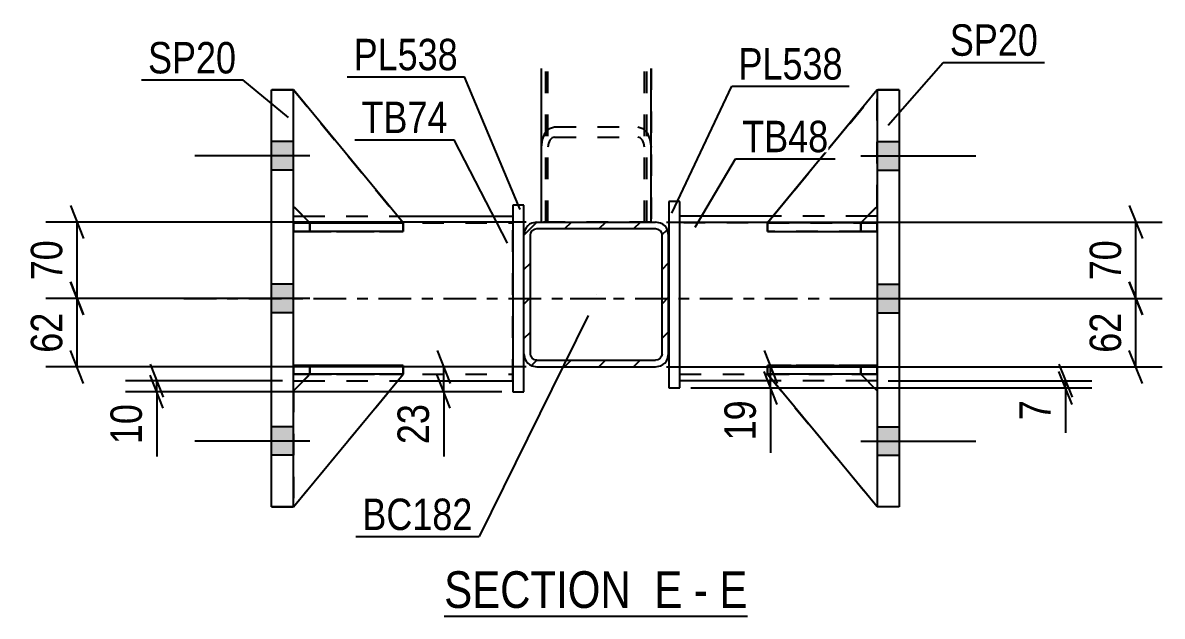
# Model space of a CAD drawing. Header units: millimetres. Extents: x 0 to 841, y 0 to 594.
# Drawn here: x 214.8 to 318.7, y 154.5 to 208.6 of the extents above; entities that cross this region are included whole.
import ezdxf

# ---------------------------------------------------------------- set-up
doc = ezdxf.new("R2010")
doc.units = ezdxf.units.MM
doc.linetypes.add('DXK_LINE_DOT2', pattern=[3.9198, 1.9599, -1.9599])
doc.linetypes.add('DXK_LINE_DOT3', pattern=[5.9187, 2.979, -0.9799, 0.9799, -0.9799])
doc.styles.add('Arial Narrow', font='ARIALN.TTF', dxfattribs={"height": 0.2})

# ---------------------------------------------------------------- blocks, each defined once
blk = doc.blocks.new('Unknown-814748264-16 - 6147')
at = {"color": 6, "linetype": 'Continuous'}
blk.add_line((253.24, 154.52), (280.89, 154.52), dxfattribs=at)
at = {"color": 0, "linetype": 'Continuous'}
for points in [[(271.35, 155.27), (271.35, 158.77), (253.24, 158.77), (253.24, 155.27)], [(274.95, 155.27), (274.95, 158.77), (272.4, 158.77), (272.4, 155.27)], [(277.28, 155.27), (277.28, 158.77), (276, 158.77), (276, 155.27)], [(280.89, 155.27), (280.89, 158.77), (278.33, 158.77), (278.33, 155.27)]]:
    blk.add_wipeout(points, dxfattribs=at)
at = {"color": 7, "linetype": 'Continuous', "style": 'Arial Narrow'}
for s, p in [('SECTION ', (253.24, 155.27)), ('E', (272.4, 155.27)), ('E', (278.33, 155.27)), ('-', (276, 155.27))]:
    blk.add_text(s, height=3.34, dxfattribs=at).set_placement(p)
blk = doc.blocks.new('Part-814748264-6248 - 6147')
at = {"color": 7, "linetype": 'DXK_LINE_DOT2'}
for p, q in [((262.1, 190.44), (262.1, 204.44)), ((262.5, 190.44), (262.5, 204.44)), ((271.7, 190.44), (271.7, 204.44)), ((272.1, 204.44), (272.1, 190.44)), ((272.1, 190.44), (262.1, 190.44))]:
    blk.add_line(p, q, dxfattribs=at)
blk = doc.blocks.new('Bolt-814748264-6224 - 6147')
at = {"linetype": 'Continuous'}
for points in [[(239.5, 195.18), (239.5, 197.78), (237.5, 197.78), (237.5, 195.18)], [(239.5, 195.18), (239.5, 197.78), (237.5, 197.78), (237.5, 195.18)], [(239.5, 195.18), (239.5, 197.78), (237.5, 197.78), (237.5, 195.18)], [(239.5, 182.18), (239.5, 184.78), (237.5, 184.78), (237.5, 182.18)], [(239.5, 182.18), (239.5, 184.78), (237.5, 184.78), (237.5, 182.18)], [(239.5, 169.18), (239.5, 171.78), (237.5, 171.78), (237.5, 169.18)], [(239.5, 169.18), (239.5, 171.78), (237.5, 171.78), (237.5, 169.18)], [(239.5, 169.18), (239.5, 171.78), (237.5, 171.78), (237.5, 169.18)]]:
    blk.add_hatch(color=1, dxfattribs=at).paths.add_polyline_path(points)
at = {"color": 1, "linetype": 'Continuous'}
for p, q in [((239.5, 197.78), (237.5, 197.78)), ((239.5, 197.78), (237.5, 197.78)), ((239.5, 197.78), (237.5, 197.78)), ((241, 196.48), (230.5, 196.48)), ((241, 196.48), (230.5, 196.48)), ((241, 196.48), (230.5, 196.48)), ((239.5, 195.18), (237.5, 195.18)), ((239.5, 195.18), (237.5, 195.18)), ((239.5, 195.18), (237.5, 195.18)), ((239.5, 184.78), (237.5, 184.78)), ((239.5, 184.78), (237.5, 184.78)), ((241, 183.48), (230.5, 183.48)), ((241, 183.48), (230.5, 183.48)), ((239.5, 182.18), (237.5, 182.18)), ((239.5, 182.18), (237.5, 182.18)), ((239.5, 171.78), (237.5, 171.78)), ((239.5, 171.78), (237.5, 171.78)), ((239.5, 171.78), (237.5, 171.78)), ((241, 170.48), (230.5, 170.48)), ((241, 170.48), (230.5, 170.48)), ((241, 170.48), (230.5, 170.48)), ((239.5, 169.18), (237.5, 169.18)), ((239.5, 169.18), (237.5, 169.18)), ((239.5, 169.18), (237.5, 169.18))]:
    blk.add_line(p, q, dxfattribs=at)
blk = doc.blocks.new('Part-814748264-6265 - 6147')
at = {"linetype": 'Continuous'}
h = blk.add_hatch(dxfattribs=at)
h.set_pattern_fill('', scale=0.7, style=0, pattern_type=0)
h.set_pattern_definition([(45, (261.6953, 190.4405), (-1.57154, 1.57154), [])])
h.paths.add_polyline_path([(272.5, 190.44), (261.7, 190.44), (261.24, 190.35), (260.85, 190.09), (260.59, 189.7), (260.5, 189.24), (260.5, 178.44), (260.59, 177.98), (260.85, 177.59), (261.24, 177.33), (261.7, 177.24), (272.5, 177.24), (272.95, 177.33), (273.34, 177.59), (273.6, 177.98), (273.7, 178.44), (273.7, 189.24), (273.6, 189.7), (273.34, 190.09), (272.95, 190.35)])
h.paths.add_polyline_path([(273.05, 189.47), (273.1, 189.24), (273.1, 178.44), (273.05, 178.21), (272.92, 178.02), (272.72, 177.89), (272.5, 177.84), (261.7, 177.84), (261.47, 177.89), (261.27, 178.02), (261.14, 178.21), (261.1, 178.44), (261.1, 189.24), (261.14, 189.47), (261.27, 189.66), (261.47, 189.79), (261.7, 189.84), (272.5, 189.84), (272.72, 189.79), (272.92, 189.66)])
at = {"color": 2, "linetype": 'Continuous'}
for p, q in [((261.7, 190.44), (261.24, 190.35)), ((261.7, 190.44), (261.7, 190.44)), ((261.7, 190.44), (272.5, 190.44)), ((272.5, 190.44), (272.5, 190.44)), ((272.95, 190.35), (272.5, 190.44)), ((260.59, 189.7), (260.5, 189.24)), ((260.5, 189.24), (260.5, 189.24)), ((260.5, 178.44), (260.5, 189.24)), ((261.1, 189.24), (261.14, 189.47)), ((261.1, 189.24), (261.1, 189.24)), ((261.1, 178.44), (261.1, 189.24)), ((261.14, 189.47), (261.27, 189.66)), ((261.27, 189.66), (261.47, 189.79)), ((261.47, 189.79), (261.7, 189.84)), ((261.7, 189.84), (261.7, 189.84)), ((261.7, 189.84), (272.5, 189.84)), ((272.5, 189.84), (272.5, 189.84)), ((272.5, 189.84), (272.72, 189.79)), ((272.72, 189.79), (272.92, 189.66)), ((272.92, 189.66), (273.05, 189.47)), ((273.05, 189.47), (273.1, 189.24)), ((273.1, 189.24), (273.1, 189.24)), ((273.1, 178.44), (273.1, 189.24)), ((273.7, 189.24), (273.6, 189.7)), ((273.7, 189.24), (273.7, 189.24)), ((273.7, 178.44), (273.7, 189.24)), ((260.5, 178.44), (260.5, 178.44)), ((260.5, 178.44), (260.59, 177.98)), ((261.1, 178.44), (261.1, 178.44)), ((261.14, 178.21), (261.1, 178.44)), ((261.27, 178.02), (261.14, 178.21)), ((261.47, 177.89), (261.27, 178.02)), ((261.7, 177.84), (261.47, 177.89)), ((261.7, 177.84), (261.7, 177.84)), ((261.7, 177.84), (272.5, 177.84)), ((272.72, 177.89), (272.5, 177.84)), ((272.5, 177.84), (272.5, 177.84)), ((272.92, 178.02), (272.72, 177.89)), ((273.05, 178.21), (272.92, 178.02)), ((273.1, 178.44), (273.05, 178.21)), ((273.1, 178.44), (273.1, 178.44)), ((273.6, 177.98), (273.7, 178.44)), ((273.7, 178.44), (273.7, 178.44)), ((261.24, 177.33), (261.7, 177.24)), ((261.7, 177.24), (261.7, 177.24)), ((261.7, 177.24), (272.5, 177.24)), ((272.5, 177.24), (272.95, 177.33)), ((272.5, 177.24), (272.5, 177.24))]:
    blk.add_line(p, q, dxfattribs=at)
at = {"color": 7, "linetype": 'DXK_LINE_DOT3'}
blk.add_line((267.1, 183.84), (267.1, 183.84), dxfattribs=at)
at = {"color": 2, "linetype": 'Continuous'}
for centre, start, end in [((261.7, 189.24), 112.5, 157.5), ((272.5, 189.24), 22.5, 67.5), ((261.7, 178.44), 202.5, 247.5), ((272.5, 178.44), 292.5, 337.5)]:
    blk.add_arc(centre, 1.2, start, end, dxfattribs=at)
blk = doc.blocks.new('Part-814748264-6249 - 6147')
at = {"color": 2, "linetype": 'Continuous'}
for p, q in [((262.1, 190.44), (262.1, 204.44)), ((272.1, 190.44), (272.1, 204.44))]:
    blk.add_line(p, q, dxfattribs=at)
at = {"color": 7, "linetype": 'DXK_LINE_DOT2'}
for p, q in [((262.7, 190.44), (262.7, 204.44)), ((271.5, 190.44), (271.5, 204.44)), ((262.19, 197.97), (262.45, 198.57)), ((262.45, 198.57), (262.84, 198.97)), ((262.84, 198.97), (263.3, 199.12)), ((263.3, 199.12), (270.9, 199.12)), ((270.9, 199.12), (271.35, 198.97)), ((271.35, 198.97), (271.74, 198.57)), ((271.74, 198.57), (272, 197.97)), ((262.1, 197.26), (262.19, 197.97)), ((262.74, 197.61), (262.7, 197.26)), ((262.87, 197.91), (262.74, 197.61)), ((263.07, 198.12), (262.87, 197.91)), ((263.3, 198.19), (263.07, 198.12)), ((263.3, 198.19), (270.9, 198.19)), ((271.12, 198.12), (270.9, 198.19)), ((271.32, 197.91), (271.12, 198.12)), ((271.45, 197.61), (271.32, 197.91)), ((271.5, 197.26), (271.45, 197.61)), ((272, 197.97), (272.1, 197.26)), ((262.1, 190.44), (272.1, 190.44))]:
    blk.add_line(p, q, dxfattribs=at)
blk = doc.blocks.new('Part-814748264-6289 - 6147')
at = {"color": 2, "linetype": 'Continuous'}
for p, q in [((239.5, 190.98), (240.39, 190.98)), ((248.99, 190.98), (259.5, 190.98)), ((239.5, 175.98), (240.4, 175.98)), ((249.01, 175.98), (259.5, 175.98))]:
    blk.add_line(p, q, dxfattribs=at)
at = {"color": 7, "linetype": 'DXK_LINE_DOT2'}
for p, q in [((239.5, 175.98), (239.5, 190.98)), ((239.5, 190.38), (259.5, 190.38)), ((240.39, 190.98), (248.99, 190.98)), ((259.5, 175.98), (259.5, 190.98)), ((239.5, 176.58), (259.5, 176.58)), ((240.4, 175.98), (249.01, 175.98))]:
    blk.add_line(p, q, dxfattribs=at)
at = {"color": 7, "linetype": 'DXK_LINE_DOT3'}
blk.add_line((229.5, 183.48), (269.5, 183.48), dxfattribs=at)
blk = doc.blocks.new('Bolt-814748264-6225 - 6147')
at = {"linetype": 'Continuous'}
for points in [[(294.72, 195.18), (294.72, 197.78), (292.72, 197.78), (292.72, 195.18)], [(294.72, 195.18), (294.72, 197.78), (292.72, 197.78), (292.72, 195.18)], [(294.72, 195.18), (294.72, 197.78), (292.72, 197.78), (292.72, 195.18)], [(294.72, 182.18), (294.72, 184.78), (292.72, 184.78), (292.72, 182.18)], [(294.72, 182.18), (294.72, 184.78), (292.72, 184.78), (292.72, 182.18)], [(294.72, 169.18), (294.72, 171.78), (292.72, 171.78), (292.72, 169.18)], [(294.72, 169.18), (294.72, 171.78), (292.72, 171.78), (292.72, 169.18)], [(294.72, 169.18), (294.72, 171.78), (292.72, 171.78), (292.72, 169.18)]]:
    blk.add_hatch(color=1, dxfattribs=at).paths.add_polyline_path(points)
at = {"color": 1, "linetype": 'Continuous'}
for p, q in [((292.72, 197.78), (294.72, 197.78)), ((292.72, 197.78), (294.72, 197.78)), ((292.72, 197.78), (294.72, 197.78)), ((291.22, 196.48), (301.72, 196.48)), ((291.22, 196.48), (301.72, 196.48)), ((291.22, 196.48), (301.72, 196.48)), ((292.72, 195.18), (294.72, 195.18)), ((292.72, 195.18), (294.72, 195.18)), ((292.72, 195.18), (294.72, 195.18)), ((292.72, 184.78), (294.72, 184.78)), ((292.72, 184.78), (294.72, 184.78)), ((291.22, 183.48), (301.72, 183.48)), ((291.22, 183.48), (301.72, 183.48)), ((292.72, 182.18), (294.72, 182.18)), ((292.72, 182.18), (294.72, 182.18)), ((292.72, 171.78), (294.72, 171.78)), ((292.72, 171.78), (294.72, 171.78)), ((292.72, 171.78), (294.72, 171.78)), ((291.22, 170.48), (301.72, 170.48)), ((291.22, 170.48), (301.72, 170.48)), ((291.22, 170.48), (301.72, 170.48)), ((292.72, 169.18), (294.72, 169.18)), ((292.72, 169.18), (294.72, 169.18)), ((292.72, 169.18), (294.72, 169.18))]:
    blk.add_line(p, q, dxfattribs=at)
blk = doc.blocks.new('Part-814748264-6274 - 6147')
at = {"color": 2, "linetype": 'Continuous'}
for p, q in [((283.22, 190.98), (274.72, 190.98)), ((292.72, 190.98), (291.83, 190.98)), ((283.21, 175.98), (274.72, 175.98)), ((292.72, 175.98), (291.81, 175.98))]:
    blk.add_line(p, q, dxfattribs=at)
at = {"color": 7, "linetype": 'DXK_LINE_DOT2'}
for p, q in [((274.72, 175.98), (274.72, 190.98)), ((292.72, 190.38), (274.72, 190.38)), ((291.83, 190.98), (283.22, 190.98)), ((292.72, 190.98), (292.72, 175.98)), ((274.72, 176.58), (292.72, 176.58)), ((291.81, 175.98), (283.21, 175.98))]:
    blk.add_line(p, q, dxfattribs=at)
at = {"color": 7, "linetype": 'DXK_LINE_DOT3'}
blk.add_line((264.72, 183.48), (302.72, 183.48), dxfattribs=at)
blk = doc.blocks.new('Part-814748264-6279 - 6147')
at = {"color": 2, "linetype": 'Continuous'}
for p, q in [((274.72, 192.32), (273.72, 192.32)), ((273.72, 192.32), (273.72, 175.32)), ((274.72, 175.32), (274.72, 192.32)), ((273.72, 175.32), (274.72, 175.32))]:
    blk.add_line(p, q, dxfattribs=at)
blk = doc.blocks.new('Part-814748264-6284 - 6147')
at = {"color": 2, "linetype": 'Continuous'}
for p, q in [((260.5, 191.98), (259.5, 191.98)), ((259.5, 191.98), (259.5, 174.98)), ((260.5, 189.24), (260.5, 191.98)), ((260.5, 174.98), (260.5, 178.44)), ((259.5, 174.98), (260.5, 174.98))]:
    blk.add_line(p, q, dxfattribs=at)
at = {"color": 7, "linetype": 'DXK_LINE_DOT2'}
blk.add_line((260.5, 178.44), (260.5, 189.24), dxfattribs=at)
blk = doc.blocks.new('Part-814748264-6290 - 6147')
at = {"color": 2, "linetype": 'Continuous'}
for p, q in [((282.72, 176.57), (282.72, 176.57)), ((291.22, 176.57), (282.72, 176.57)), ((292.72, 164.48), (282.72, 176.57)), ((291.22, 176.57), (291.22, 176.57)), ((291.22, 176.57), (292.72, 175.07))]:
    blk.add_line(p, q, dxfattribs=at)
at = {"color": 7, "linetype": 'DXK_LINE_DOT2'}
for p, q in [((282.72, 176.57), (291.22, 176.57)), ((292.72, 164.48), (282.72, 176.57)), ((291.22, 176.57), (292.72, 175.07)), ((292.72, 175.07), (292.72, 164.48))]:
    blk.add_line(p, q, dxfattribs=at)
blk = doc.blocks.new('Part-814748264-6291 - 6147')
at = {"color": 7, "linetype": 'DXK_LINE_DOT2'}
for p, q in [((282.72, 176.57), (291.22, 176.57)), ((292.72, 164.48), (282.72, 176.57)), ((282.72, 176.57), (282.72, 176.57)), ((291.22, 176.57), (282.72, 176.57)), ((282.72, 176.57), (292.72, 164.48)), ((291.22, 176.57), (292.72, 175.07)), ((291.22, 176.57), (291.22, 176.57)), ((292.72, 175.07), (291.22, 176.57)), ((292.72, 175.07), (292.72, 164.48))]:
    blk.add_line(p, q, dxfattribs=at)
blk = doc.blocks.new('Part-814748264-6292 - 6147')
at = {"color": 2, "linetype": 'Continuous'}
for p, q in [((292.72, 202.48), (282.72, 190.37)), ((292.72, 202.48), (292.72, 202.48)), ((292.72, 202.48), (292.72, 202.48)), ((291.23, 190.38), (292.72, 191.87)), ((283.97, 190.37), (282.72, 190.37)), ((282.72, 190.37), (282.72, 190.37))]:
    blk.add_line(p, q, dxfattribs=at)
at = {"color": 7, "linetype": 'DXK_LINE_DOT2'}
for p, q in [((292.72, 202.48), (282.72, 190.37)), ((292.72, 191.87), (292.72, 202.48)), ((291.22, 190.37), (292.72, 191.87)), ((291.22, 190.37), (282.72, 190.37)), ((291.22, 190.37), (283.97, 190.37)), ((291.22, 190.37), (291.23, 190.38)), ((291.22, 190.37), (291.22, 190.37))]:
    blk.add_line(p, q, dxfattribs=at)
blk = doc.blocks.new('Part-814748264-6293 - 6147')
at = {"color": 7, "linetype": 'DXK_LINE_DOT2'}
for p, q in [((292.72, 202.48), (282.72, 190.37)), ((282.72, 190.37), (292.72, 202.48)), ((292.72, 191.87), (292.72, 202.48)), ((291.22, 190.37), (292.72, 191.87)), ((291.22, 190.37), (292.72, 191.87)), ((282.72, 190.37), (291.22, 190.37)), ((282.72, 190.37), (282.72, 190.37)), ((291.22, 190.37), (282.72, 190.37)), ((291.22, 190.37), (291.22, 190.37))]:
    blk.add_line(p, q, dxfattribs=at)
blk = doc.blocks.new('Part-814748264-6294 - 6147')
at = {"color": 7, "linetype": 'DXK_LINE_DOT2'}
for p, q in [((282.72, 176.58), (282.72, 177.38)), ((282.72, 177.38), (291.22, 177.38)), ((292.72, 177.38), (282.72, 177.38)), ((291.22, 176.58), (291.22, 177.38)), ((291.22, 177.38), (292.72, 177.38)), ((292.72, 176.58), (292.72, 177.38)), ((292.72, 176.58), (292.72, 177.38)), ((292.72, 177.38), (292.72, 177.38)), ((291.22, 176.58), (282.72, 176.58)), ((282.72, 176.58), (292.72, 176.58)), ((292.72, 176.58), (291.22, 176.58)), ((292.72, 176.58), (292.72, 176.58))]:
    blk.add_line(p, q, dxfattribs=at)
blk = doc.blocks.new('Part-814748264-6295 - 6147')
at = {"color": 7, "linetype": 'DXK_LINE_DOT2'}
for p, q in [((282.72, 189.58), (282.72, 190.38)), ((282.72, 190.38), (291.22, 190.38)), ((292.72, 190.38), (282.72, 190.38)), ((291.22, 189.58), (291.22, 190.38)), ((291.22, 190.38), (292.72, 190.38)), ((292.72, 189.58), (292.72, 190.38)), ((292.72, 189.58), (292.72, 190.38)), ((292.72, 190.38), (292.72, 190.38)), ((291.22, 189.58), (282.72, 189.58)), ((282.72, 189.58), (292.72, 189.58)), ((292.72, 189.58), (291.22, 189.58)), ((292.72, 189.58), (292.72, 189.58))]:
    blk.add_line(p, q, dxfattribs=at)
blk = doc.blocks.new('Part-814748264-6296 - 6147')
at = {"color": 2, "linetype": 'Continuous'}
for p, q in [((282.72, 177.38), (292.72, 177.38)), ((282.72, 177.38), (282.72, 176.58)), ((292.72, 177.38), (292.72, 177.38)), ((292.72, 176.58), (292.72, 177.38)), ((292.72, 176.58), (282.72, 176.58))]:
    blk.add_line(p, q, dxfattribs=at)
at = {"color": 7, "linetype": 'DXK_LINE_DOT2'}
for p, q in [((291.22, 177.38), (282.72, 177.38)), ((292.72, 177.38), (291.22, 177.38)), ((291.22, 177.38), (291.22, 176.58)), ((292.72, 177.38), (292.72, 177.38)), ((282.72, 176.58), (291.22, 176.58)), ((291.22, 176.58), (292.72, 176.58))]:
    blk.add_line(p, q, dxfattribs=at)
blk = doc.blocks.new('Part-814748264-6297 - 6147')
at = {"color": 2, "linetype": 'Continuous'}
for p, q in [((282.73, 190.38), (282.72, 190.38)), ((282.72, 190.38), (282.72, 189.58)), ((292.72, 190.38), (283.97, 190.38)), ((292.72, 190.38), (292.72, 190.38)), ((292.72, 190.38), (292.72, 189.58)), ((282.72, 189.58), (292.72, 189.58))]:
    blk.add_line(p, q, dxfattribs=at)
at = {"color": 7, "linetype": 'DXK_LINE_DOT2'}
for p, q in [((283.97, 190.38), (282.73, 190.38)), ((291.22, 190.38), (282.73, 190.38)), ((291.22, 190.38), (292.72, 190.38)), ((291.22, 190.38), (291.22, 189.58)), ((292.72, 190.38), (292.72, 190.38)), ((282.72, 189.58), (291.22, 189.58)), ((291.22, 189.58), (292.72, 189.58))]:
    blk.add_line(p, q, dxfattribs=at)
blk = doc.blocks.new('Part-814748264-6298 - 6147')
at = {"color": 2, "linetype": 'Continuous'}
for p, q in [((241, 176.57), (239.5, 175.07)), ((239.5, 164.48), (249.5, 176.57)), ((249.5, 176.57), (241, 176.57)), ((241, 176.57), (241, 176.57)), ((249.5, 176.57), (249.5, 176.57))]:
    blk.add_line(p, q, dxfattribs=at)
at = {"color": 7, "linetype": 'DXK_LINE_DOT2'}
for p, q in [((239.5, 175.07), (241, 176.57)), ((239.5, 164.48), (249.5, 176.57)), ((241, 176.57), (249.5, 176.57)), ((239.5, 175.07), (239.5, 164.48))]:
    blk.add_line(p, q, dxfattribs=at)
blk = doc.blocks.new('Part-814748264-6299 - 6147')
at = {"color": 7, "linetype": 'DXK_LINE_DOT2'}
for p, q in [((241, 176.57), (239.5, 175.07)), ((239.5, 164.48), (249.5, 176.57)), ((239.5, 175.07), (241, 176.57)), ((239.5, 164.48), (249.5, 176.57)), ((249.5, 176.57), (241, 176.57)), ((241, 176.57), (241, 176.57)), ((241, 176.57), (249.5, 176.57)), ((249.5, 176.57), (249.5, 176.57)), ((239.5, 175.07), (239.5, 164.48))]:
    blk.add_line(p, q, dxfattribs=at)
blk = doc.blocks.new('Part-814748264-6300 - 6147')
at = {"color": 2, "linetype": 'Continuous'}
for p, q in [((239.5, 202.48), (239.5, 202.48)), ((239.5, 202.48), (239.5, 202.48)), ((249.5, 190.37), (239.5, 202.48)), ((240.99, 190.38), (239.5, 191.87)), ((248.25, 190.37), (249.5, 190.37)), ((249.5, 190.37), (249.5, 190.37))]:
    blk.add_line(p, q, dxfattribs=at)
at = {"color": 7, "linetype": 'DXK_LINE_DOT2'}
for p, q in [((239.5, 191.87), (239.5, 202.48)), ((239.5, 202.48), (249.5, 190.37)), ((241, 190.37), (239.5, 191.87)), ((241, 190.37), (240.99, 190.38)), ((249.5, 190.37), (241, 190.37)), ((241, 190.37), (241, 190.37)), ((241, 190.37), (248.25, 190.37))]:
    blk.add_line(p, q, dxfattribs=at)
blk = doc.blocks.new('Part-814748264-6301 - 6147')
at = {"color": 7, "linetype": 'DXK_LINE_DOT2'}
for p, q in [((239.5, 191.87), (239.5, 202.48)), ((239.5, 202.48), (249.5, 190.37)), ((239.5, 202.48), (249.5, 190.37)), ((241, 190.37), (239.5, 191.87)), ((241, 190.37), (239.5, 191.87)), ((249.5, 190.37), (241, 190.37)), ((241, 190.37), (241, 190.37)), ((241, 190.37), (249.5, 190.37)), ((249.5, 190.37), (249.5, 190.37))]:
    blk.add_line(p, q, dxfattribs=at)
blk = doc.blocks.new('Part-814748264-6302 - 6147')
at = {"color": 7, "linetype": 'DXK_LINE_DOT2'}
for p, q in [((239.49, 177.38), (240.99, 177.38)), ((239.5, 177.38), (239.49, 177.38)), ((239.49, 177.38), (239.49, 176.58)), ((249.49, 177.38), (239.5, 177.38)), ((239.5, 177.38), (239.5, 176.58)), ((240.99, 177.38), (249.49, 177.38)), ((240.99, 177.38), (240.99, 176.58)), ((249.49, 177.38), (249.49, 176.58)), ((240.99, 176.58), (239.49, 176.58)), ((239.5, 176.58), (239.49, 176.58)), ((239.5, 176.58), (249.49, 176.58)), ((249.49, 176.58), (240.99, 176.58))]:
    blk.add_line(p, q, dxfattribs=at)
blk = doc.blocks.new('Part-814748264-6303 - 6147')
at = {"color": 7, "linetype": 'DXK_LINE_DOT2'}
for p, q in [((239.49, 190.38), (240.99, 190.38)), ((239.5, 190.38), (239.49, 190.38)), ((239.49, 190.38), (239.49, 189.58)), ((249.26, 190.38), (239.5, 190.38)), ((239.5, 190.38), (239.5, 189.58)), ((240.99, 190.38), (249.49, 190.38)), ((240.99, 190.38), (240.99, 189.58)), ((249.49, 190.38), (249.49, 189.58)), ((240.99, 189.58), (239.49, 189.58)), ((239.5, 189.58), (239.49, 189.58)), ((239.5, 189.58), (249.49, 189.58)), ((249.49, 189.58), (240.99, 189.58))]:
    blk.add_line(p, q, dxfattribs=at)
blk = doc.blocks.new('Part-814748264-6304 - 6147')
at = {"color": 2, "linetype": 'Continuous'}
for p, q in [((239.49, 176.58), (239.49, 177.38)), ((249.49, 177.38), (239.49, 177.38)), ((249.49, 176.58), (249.49, 177.38)), ((249.49, 176.58), (239.49, 176.58)), ((239.49, 176.58), (239.49, 176.58))]:
    blk.add_line(p, q, dxfattribs=at)
at = {"color": 7, "linetype": 'DXK_LINE_DOT2'}
for p, q in [((240.99, 177.38), (239.49, 177.38)), ((240.99, 176.58), (240.99, 177.38)), ((249.49, 177.38), (240.99, 177.38)), ((239.49, 176.58), (240.99, 176.58)), ((240.99, 176.58), (249.49, 176.58))]:
    blk.add_line(p, q, dxfattribs=at)
blk = doc.blocks.new('Part-814748264-6305 - 6147')
at = {"color": 2, "linetype": 'Continuous'}
for p, q in [((239.49, 189.58), (239.49, 190.38)), ((239.49, 190.38), (248.25, 190.38)), ((249.49, 189.58), (249.49, 190.38)), ((249.49, 190.38), (249.49, 190.38)), ((249.49, 189.58), (239.49, 189.58)), ((239.49, 189.58), (239.49, 189.58))]:
    blk.add_line(p, q, dxfattribs=at)
at = {"color": 7, "linetype": 'DXK_LINE_DOT2'}
for p, q in [((240.99, 190.38), (239.49, 190.38)), ((240.99, 189.58), (240.99, 190.38)), ((249.49, 190.38), (240.99, 190.38)), ((248.25, 190.38), (249.49, 190.38)), ((239.49, 189.58), (240.99, 189.58)), ((240.99, 189.58), (249.49, 189.58))]:
    blk.add_line(p, q, dxfattribs=at)
blk = doc.blocks.new('Part-814748264-6310 - 6147')
at = {"color": 2, "linetype": 'Continuous'}
for p, q in [((292.72, 202.48), (294.72, 202.48)), ((292.72, 202.48), (292.72, 202.48)), ((292.72, 202.48), (292.72, 164.48)), ((294.72, 202.48), (294.72, 202.48)), ((294.72, 202.48), (294.72, 164.48)), ((294.72, 164.48), (292.72, 164.48))]:
    blk.add_line(p, q, dxfattribs=at)
at = {"color": 7, "linetype": 'DXK_LINE_DOT2'}
for p, q in [((294.72, 202.48), (292.72, 202.48)), ((292.72, 202.48), (292.72, 202.48)), ((294.72, 202.48), (294.72, 202.48)), ((294.72, 164.48), (292.72, 164.48))]:
    blk.add_line(p, q, dxfattribs=at)
blk = doc.blocks.new('Part-814748264-6315 - 6147')
at = {"color": 2, "linetype": 'Continuous'}
for p, q in [((237.5, 202.48), (237.5, 202.48)), ((237.5, 202.48), (239.5, 202.48)), ((237.5, 164.48), (237.5, 202.48)), ((239.5, 202.48), (239.5, 202.48)), ((239.5, 164.48), (239.5, 202.48)), ((239.5, 164.48), (237.5, 164.48))]:
    blk.add_line(p, q, dxfattribs=at)
at = {"color": 7, "linetype": 'DXK_LINE_DOT2'}
for p, q in [((239.5, 202.48), (237.5, 202.48)), ((237.5, 202.48), (237.5, 202.48)), ((239.5, 202.48), (239.5, 202.48)), ((237.5, 164.48), (239.5, 164.48))]:
    blk.add_line(p, q, dxfattribs=at)
blk = doc.blocks.new('StraightDimension-814748264-6377 - 6147')
at = {"color": 7, "linetype": 'Continuous'}
for p, q in [((219.17, 191.94), (220.37, 188.94)), ((260.7, 190.44), (216.92, 190.44)), ((219.77, 183.48), (219.77, 190.44)), ((220.37, 181.98), (219.17, 184.98)), ((232, 183.48), (216.92, 183.48))]:
    blk.add_line(p, q, dxfattribs=at)
at = {"color": 0}
blk.add_wipeout([(219.02, 189.39), (214.82, 189.39), (214.82, 184.53), (219.02, 184.53)], dxfattribs=at)
at = {"color": 3, "style": 'Arial Narrow'}
blk.add_text('70', height=2.863, rotation=90.0002, dxfattribs=at).set_placement((218.42, 185.13))
blk = doc.blocks.new('StraightDimension-814748264-6359 - 6147')
at = {"color": 7, "linetype": 'Continuous'}
for p, q in [((315.7, 184.98), (316.9, 181.98)), ((300.22, 183.48), (318.7, 183.48)), ((316.3, 177.24), (316.3, 183.48)), ((316.9, 175.74), (315.7, 178.74)), ((273.5, 177.24), (318.7, 177.24))]:
    blk.add_line(p, q, dxfattribs=at)
at = {"color": 0}
blk.add_wipeout([(315.55, 182.79), (311.35, 182.79), (311.35, 177.93), (315.55, 177.93)], dxfattribs=at)
at = {"color": 3, "style": 'Arial Narrow'}
blk.add_text('62', height=2.863, rotation=90.0002, dxfattribs=at).set_placement((314.95, 178.53))
blk = doc.blocks.new('StraightDimension-814748264-6437 - 6147')
at = {"color": 7, "linetype": 'Continuous'}
for p, q in [((252.6, 178.74), (253.8, 175.74)), ((260.7, 177.24), (250.35, 177.24)), ((253.2, 174.98), (253.2, 177.24)), ((253.8, 173.48), (252.6, 176.48)), ((258.5, 174.98), (250.35, 174.98)), ((253.2, 174.98), (253.2, 169.08)), ((253.2, 174.98), (253.2, 169.08))]:
    blk.add_line(p, q, dxfattribs=at)
at = {"color": 0}
blk.add_wipeout([(252.45, 174.46), (248.25, 174.46), (248.25, 169.6), (252.45, 169.6)], dxfattribs=at)
at = {"color": 3, "style": 'Arial Narrow'}
blk.add_text('23', height=2.863, rotation=90.0002, dxfattribs=at).set_placement((251.85, 170.2))
blk = doc.blocks.new('StraightDimension-814748264-6426 - 6147')
at = {"color": 7, "linetype": 'Continuous'}
for p, q in [((226.43, 177.48), (227.63, 174.48)), ((238.5, 175.98), (224.18, 175.98)), ((227.63, 173.48), (226.43, 176.48)), ((227.03, 174.98), (227.03, 175.98)), ((258.5, 174.98), (224.18, 174.98)), ((227.03, 174.98), (227.03, 169.08)), ((227.03, 174.98), (227.03, 169.08))]:
    blk.add_line(p, q, dxfattribs=at)
at = {"color": 0}
blk.add_wipeout([(226.28, 174.46), (222.08, 174.46), (222.08, 169.6), (226.28, 169.6)], dxfattribs=at)
at = {"color": 3, "style": 'Arial Narrow'}
blk.add_text('10', height=2.863, rotation=90.0002, dxfattribs=at).set_placement((225.68, 170.2))
blk = doc.blocks.new('StraightDimension-814748264-6341 - 6147')
at = {"color": 7, "linetype": 'Continuous'}
for p, q in [((315.7, 191.94), (316.9, 188.94)), ((273.5, 190.44), (318.7, 190.44)), ((316.3, 183.48), (316.3, 190.44)), ((316.9, 181.98), (315.7, 184.98)), ((300.22, 183.48), (318.7, 183.48))]:
    blk.add_line(p, q, dxfattribs=at)
at = {"color": 0}
blk.add_wipeout([(315.55, 189.39), (311.35, 189.39), (311.35, 184.53), (315.55, 184.53)], dxfattribs=at)
at = {"color": 3, "style": 'Arial Narrow'}
blk.add_text('70', height=2.863, rotation=90.0002, dxfattribs=at).set_placement((314.95, 185.13))
blk = doc.blocks.new('StraightDimension-814748264-6396 - 6147')
at = {"color": 7, "linetype": 'Continuous'}
for p, q in [((219.17, 184.98), (220.37, 181.98)), ((232, 183.48), (216.92, 183.48)), ((219.77, 177.24), (219.77, 183.48)), ((220.37, 175.74), (219.17, 178.74)), ((260.7, 177.24), (216.92, 177.24))]:
    blk.add_line(p, q, dxfattribs=at)
at = {"color": 0}
blk.add_wipeout([(219.02, 182.79), (214.82, 182.79), (214.82, 177.93), (219.02, 177.93)], dxfattribs=at)
at = {"color": 3, "style": 'Arial Narrow'}
blk.add_text('62', height=2.863, rotation=90.0002, dxfattribs=at).set_placement((218.42, 178.53))
blk = doc.blocks.new('StraightDimension-814748264-6415 - 6147')
at = {"color": 7, "linetype": 'Continuous'}
for p, q in [((309.28, 177.48), (310.48, 174.48)), ((310.48, 173.82), (309.28, 176.82)), ((293.72, 175.98), (312.28, 175.98)), ((309.88, 175.32), (309.88, 175.98)), ((275.72, 175.32), (312.28, 175.32)), ((309.88, 175.32), (309.88, 171.24)), ((309.88, 175.32), (309.88, 171.24))]:
    blk.add_line(p, q, dxfattribs=at)
at = {"color": 0}
blk.add_wipeout([(309.13, 174.79), (304.93, 174.79), (304.93, 171.77), (309.13, 171.77)], dxfattribs=at)
at = {"color": 3, "style": 'Arial Narrow'}
blk.add_text('7', height=2.86, rotation=90.0002, dxfattribs=at).set_placement((308.53, 172.37))
blk = doc.blocks.new('StraightDimension-814748264-6448 - 6147')
at = {"color": 7, "linetype": 'Continuous'}
for p, q in [((282.4, 178.74), (283.6, 175.74)), ((273.5, 177.24), (285.4, 177.24)), ((283.6, 173.82), (282.4, 176.82)), ((283, 175.32), (283, 177.24)), ((275.72, 175.32), (285.4, 175.32)), ((283, 175.32), (283, 169.41)), ((283, 175.32), (283, 169.41))]:
    blk.add_line(p, q, dxfattribs=at)
at = {"color": 0}
blk.add_wipeout([(282.25, 174.79), (278.05, 174.79), (278.05, 169.94), (282.25, 169.94)], dxfattribs=at)
at = {"color": 3, "style": 'Arial Narrow'}
blk.add_text('19', height=2.863, rotation=90.0002, dxfattribs=at).set_placement((281.65, 170.54))
blk = doc.blocks.new('Mark-814748264-6261 - 6147')
at = {"color": 30, "linetype": 'Continuous'}
for p in [(266.37, 181.92), (245.18, 161.77)]:
    blk.add_line(p, (256.43, 161.77), dxfattribs=at)
at = {"color": 0}
blk.add_wipeout([(255.83, 162.37), (255.83, 165.37), (245.78, 165.37), (245.78, 162.37)], dxfattribs=at)
blk.add_wipeout([(255.83, 162.37), (255.83, 165.37), (245.78, 165.37), (245.78, 162.37)], dxfattribs=at)
at = {"color": 3, "style": 'Arial Narrow'}
blk.add_text('BC182', height=2.863, dxfattribs=at).set_placement((245.78, 162.37))
blk = doc.blocks.new('Mark-814748264-6270 - 6147')
at = {"color": 30, "linetype": 'Continuous'}
for p, q in [((276.13, 189.97), (279.81, 196.21)), ((279.81, 196.21), (288.87, 196.21))]:
    blk.add_line(p, q, dxfattribs=at)
at = {"color": 0}
blk.add_wipeout([(288.27, 196.81), (288.27, 199.81), (280.41, 199.81), (280.41, 196.81)], dxfattribs=at)
blk.add_wipeout([(288.27, 196.81), (288.27, 199.81), (280.41, 199.81), (280.41, 196.81)], dxfattribs=at)
at = {"color": 3, "style": 'Arial Narrow'}
blk.add_text('TB48', height=2.863, dxfattribs=at).set_placement((280.41, 196.81))
blk = doc.blocks.new('Mark-814748264-6275 - 6147')
at = {"color": 30, "linetype": 'Continuous'}
for p, q in [((273.98, 191.26), (279.47, 202.83)), ((279.47, 202.83), (290.17, 202.83))]:
    blk.add_line(p, q, dxfattribs=at)
at = {"color": 0}
blk.add_wipeout([(289.57, 203.43), (289.57, 206.43), (280.07, 206.43), (280.07, 203.43)], dxfattribs=at)
blk.add_wipeout([(289.57, 203.43), (289.57, 206.43), (280.07, 206.43), (280.07, 203.43)], dxfattribs=at)
at = {"color": 3, "style": 'Arial Narrow'}
blk.add_text('PL538', height=2.863, dxfattribs=at).set_placement((280.07, 203.43))
blk = doc.blocks.new('Mark-814748264-6280 - 6147')
at = {"color": 30, "linetype": 'Continuous'}
for p in [(244.39, 203.68), (260.16, 191.59)]:
    blk.add_line(p, (255.1, 203.68), dxfattribs=at)
at = {"color": 0}
blk.add_wipeout([(254.5, 204.28), (254.5, 207.28), (244.99, 207.28), (244.99, 204.28)], dxfattribs=at)
blk.add_wipeout([(254.5, 204.28), (254.5, 207.28), (244.99, 207.28), (244.99, 204.28)], dxfattribs=at)
at = {"color": 3, "style": 'Arial Narrow'}
blk.add_text('PL538', height=2.863, dxfattribs=at).set_placement((244.99, 204.28))
blk = doc.blocks.new('Mark-814748264-6285 - 6147')
at = {"color": 30, "linetype": 'Continuous'}
for p in [(245.1, 197.95), (259.02, 188.52)]:
    blk.add_line(p, (254.16, 197.95), dxfattribs=at)
at = {"color": 0}
blk.add_wipeout([(253.56, 198.55), (253.56, 201.55), (245.7, 201.55), (245.7, 198.55)], dxfattribs=at)
blk.add_wipeout([(253.56, 198.55), (253.56, 201.55), (245.7, 201.55), (245.7, 198.55)], dxfattribs=at)
at = {"color": 3, "style": 'Arial Narrow'}
blk.add_text('TB74', height=2.863, dxfattribs=at).set_placement((245.7, 198.55))
blk = doc.blocks.new('Mark-814748264-6306 - 6147')
at = {"color": 30, "linetype": 'Continuous'}
for p, q in [((293.72, 199.28), (298.74, 205)), ((298.74, 205), (307.98, 205))]:
    blk.add_line(p, q, dxfattribs=at)
at = {"color": 0}
blk.add_wipeout([(307.38, 205.6), (307.38, 208.6), (299.34, 208.6), (299.34, 205.6)], dxfattribs=at)
blk.add_wipeout([(307.38, 205.6), (307.38, 208.6), (299.34, 208.6), (299.34, 205.6)], dxfattribs=at)
at = {"color": 3, "style": 'Arial Narrow'}
blk.add_text('SP20', height=2.863, dxfattribs=at).set_placement((299.34, 205.6))
blk = doc.blocks.new('Mark-814748264-6311 - 6147')
at = {"color": 30, "linetype": 'Continuous'}
for p in [(225.64, 203.39), (239.04, 199.96)]:
    blk.add_line(p, (234.88, 203.39), dxfattribs=at)
at = {"color": 0}
blk.add_wipeout([(234.28, 203.99), (234.28, 206.99), (226.24, 206.99), (226.24, 203.99)], dxfattribs=at)
blk.add_wipeout([(234.28, 203.99), (234.28, 206.99), (226.24, 206.99), (226.24, 203.99)], dxfattribs=at)
at = {"color": 3, "style": 'Arial Narrow'}
blk.add_text('SP20', height=2.863, dxfattribs=at).set_placement((226.24, 203.99))

msp = doc.modelspace()

# ---------------------------------------------------------------- block references
for name in ['Part-814748264-6248 - 6147', 'Part-814748264-6249 - 6147', 'Part-814748264-6315 - 6147', 'Part-814748264-6300 - 6147', 'Part-814748264-6301 - 6147', 'Part-814748264-6292 - 6147', 'Part-814748264-6293 - 6147', 'Part-814748264-6310 - 6147', 'Bolt-814748264-6224 - 6147', 'Bolt-814748264-6225 - 6147', 'Part-814748264-6279 - 6147', 'Part-814748264-6284 - 6147', 'Part-814748264-6289 - 6147', 'Part-814748264-6303 - 6147', 'Part-814748264-6305 - 6147', 'Part-814748264-6265 - 6147', 'Part-814748264-6274 - 6147', 'Part-814748264-6295 - 6147', 'Part-814748264-6297 - 6147', 'Part-814748264-6302 - 6147', 'Part-814748264-6304 - 6147', 'Part-814748264-6294 - 6147', 'Part-814748264-6296 - 6147', 'Part-814748264-6298 - 6147', 'Part-814748264-6299 - 6147', 'Part-814748264-6290 - 6147', 'Part-814748264-6291 - 6147', 'Unknown-814748264-16 - 6147']:
    msp.add_blockref(name, (0, 0))

# ---------------------------------------------------------------- next in the draw order: block references
for name in ['Mark-814748264-6306 - 6147', 'Mark-814748264-6311 - 6147', 'StraightDimension-814748264-6377 - 6147', 'StraightDimension-814748264-6359 - 6147', 'StraightDimension-814748264-6437 - 6147']:
    msp.add_blockref(name, (0, 0))

# ---------------------------------------------------------------- next in the draw order: block references
for name in ['Mark-814748264-6280 - 6147', 'StraightDimension-814748264-6341 - 6147', 'StraightDimension-814748264-6426 - 6147', 'StraightDimension-814748264-6415 - 6147']:
    msp.add_blockref(name, (0, 0))

# ---------------------------------------------------------------- next in the draw order: block references
for name in ['Mark-814748264-6285 - 6147', 'Mark-814748264-6270 - 6147', 'StraightDimension-814748264-6396 - 6147', 'StraightDimension-814748264-6448 - 6147']:
    msp.add_blockref(name, (0, 0))

# ---------------------------------------------------------------- next in the draw order: block references
for name in ['Mark-814748264-6275 - 6147', 'Mark-814748264-6261 - 6147']:
    msp.add_blockref(name, (0, 0))

doc.saveas('drawing.dxf')
